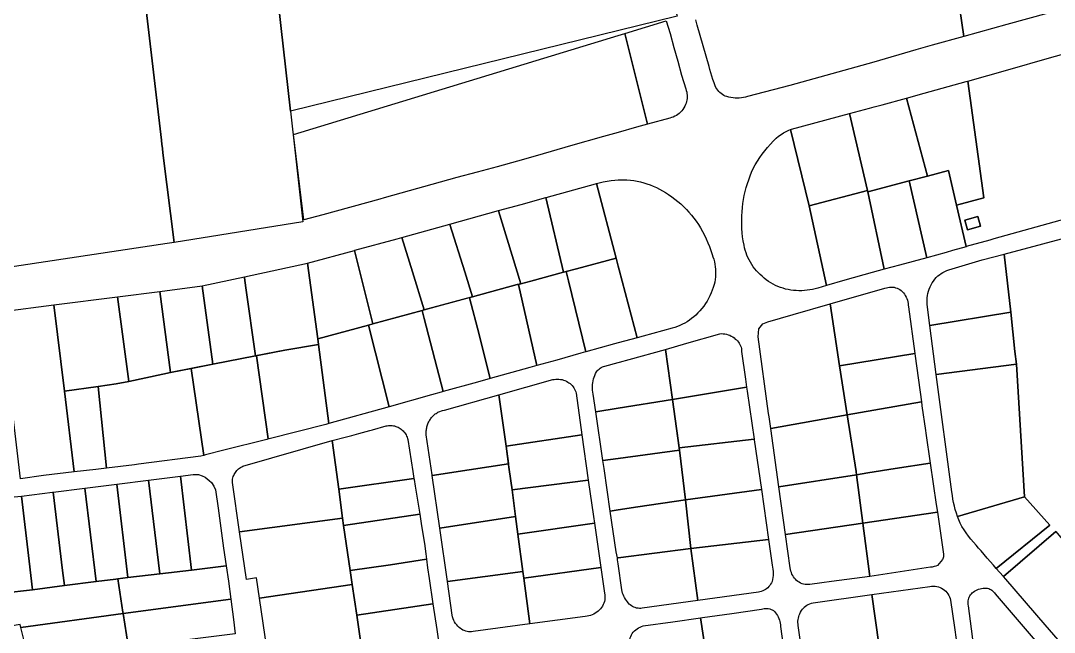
# Model space of a CAD drawing. Header units: metres. Extents: x 3 to 1005126, y 39 to 4383651.
# Drawn here: x 488626.3 to 489110.1, y 4357332.5 to 4357618.9 of the extents above; entities that cross this region are included whole.
import ezdxf

# ---------------------------------------------------------------- set-up
doc = ezdxf.new("R2010")
doc.units = ezdxf.units.M
doc.header["$MEASUREMENT"] = 0
doc.layers.add('TM_Llucmajor', color=7, linetype='Continuous')

msp = doc.modelspace()

# ---------------------------------------------------------------- linework, layer by layer
at = {"layer": 'TM_Llucmajor', "linetype": 'Continuous', "flags": 128}
for points in [[(488712.58, 4358006.63), (488723.26, 4357840.33), (488661.51, 4357839.55), (488675.29, 4357709.65), (488675.33, 4357709.28), (488677.43, 4357689.09), (488692.24, 4357562.92), (488692.48, 4357560.89), (488692.67, 4357559.23), (488692.73, 4357558.74), (488693.09, 4357555.8), (488698.15, 4357515.11), (488694.94, 4357514.62), (488558.05, 4357493.91)], [(489061.74, 4357652.29), (489067.67, 4357611.46), (489067.67, 4357611.46), (489052.97, 4357607.39), (489045.22, 4357605.3), (489025.63, 4357599.54), (489005.96, 4357593.99), (488986.24, 4357588.62), (488966.48, 4357583.42), (488965.54, 4357583.14), (488964.58, 4357582.92), (488963.63, 4357582.76), (488962.64, 4357582.66), (488961.66, 4357582.62), (488960.68, 4357582.64), (488959.7, 4357582.73), (488958.73, 4357582.87), (488957.77, 4357583.07), (488956.83, 4357583.34), (488956.1, 4357583.6), (488955.41, 4357583.93), (488954.76, 4357584.32), (488954.13, 4357584.74), (488953.56, 4357585.24), (488953.03, 4357585.79), (488952.53, 4357586.39), (488952.1, 4357587.02), (488951.71, 4357587.67), (488951.41, 4357588.37), (488950.86, 4357589.86), (488950.33, 4357591.37), (488949.83, 4357592.89), (488949.36, 4357594.42), (488948.93, 4357595.97), (488948.54, 4357597.52), (488943, 4357616.83), (488942.31, 4357619.25)], [(489110.8, 4357379.67), (489086.29, 4357358.61), (489086.29, 4357358.61), (489084.45, 4357360.63), (489082.9, 4357362.38), (489108, 4357382.74), (489096.13, 4357395.95), (489092.42, 4357458.1), (489091.65, 4357464.07), (489089.64, 4357482.37), (489086.58, 4357509.57), (489122.86, 4357519.2)], [(488618.2, 4357395.44), (488626.67, 4357396.31), (488630.32, 4357365.78), (488631.93, 4357352.5), (488618.06, 4357350.84)], [(489027.94, 4357326.96), (489024.65, 4357350.27), (489051.83, 4357354.01), (489052.63, 4357354.13), (489053.43, 4357354.17), (489054.24, 4357354.13), (489055.04, 4357354.02), (489055.83, 4357353.82), (489056.59, 4357353.55), (489057.32, 4357353.21), (489058.02, 4357352.8), (489058.67, 4357352.32), (489059.27, 4357351.79), (489059.8, 4357351.17), (489060.3, 4357350.53), (489060.72, 4357349.84), (489061.07, 4357349.12), (489061.34, 4357348.36), (489061.54, 4357347.59), (489063.3, 4357334.79), (489068.75, 4357295.43)], [(489072.77, 4357323.29), (489071.32, 4357334.1), (489069.87, 4357344.92), (489069.75, 4357345.52), (489069.7, 4357346.12), (489069.7, 4357346.72), (489069.75, 4357347.32), (489069.87, 4357347.9), (489070.05, 4357348.49), (489070.27, 4357349.04), (489070.55, 4357349.57), (489070.87, 4357350.09), (489071.25, 4357350.54), (489071.67, 4357350.99), (489072.13, 4357351.37), (489072.7, 4357351.77), (489073.32, 4357352.14), (489073.96, 4357352.46), (489074.6, 4357352.73), (489075.29, 4357352.94), (489075.99, 4357353.1), (489076.69, 4357353.2), (489077.4, 4357353.24), (489078.1, 4357353.24), (489078.82, 4357353.17), (489079.36, 4357353.02), (489079.87, 4357352.79), (489080.37, 4357352.52), (489080.85, 4357352.22), (489081.27, 4357351.86), (489081.67, 4357351.47), (489082.05, 4357351.04), (489082.37, 4357350.59), (489103.03, 4357326.57)], [(488948.03, 4357315.76), (488944.49, 4357339.3), (488945.38, 4357339.42), (488959.2, 4357341.41), (488973.03, 4357343.42), (488973.65, 4357343.59), (488974.28, 4357343.7), (488974.94, 4357343.75), (488975.59, 4357343.73), (488976.23, 4357343.65), (488976.88, 4357343.5), (488977.5, 4357343.3), (488978.09, 4357343.03), (488978.66, 4357342.71), (488979.18, 4357342.33), (488979.66, 4357341.72), (488980.1, 4357341.09), (488980.51, 4357340.42), (488980.85, 4357339.73), (488981.16, 4357339.01), (488981.4, 4357338.29), (488981.6, 4357337.53), (488981.76, 4357336.77), (488981.85, 4357336), (488981.9, 4357335.23), (488983.97, 4357320.53)]]:
    msp.add_lwpolyline(points, dxfattribs=at)
for points in [[(488729.58, 4357783.06), (488728.63, 4357791.53), (488866.44, 4357854.49), (488867.09, 4357854.79), (488869.66, 4357835.48), (488878.17, 4357806.95), (488878.71, 4357805.16), (488927.81, 4357641.68), (488928.16, 4357640.5), (488930.66, 4357632.22), (488930.85, 4357631.52), (488933.29, 4357622.05), (488933.4, 4357621.64), (488933.55, 4357621.04), (488752.57, 4357576.49), (488748.11, 4357616.57), (488742.91, 4357663.28), (488729.58, 4357783.06)], [(488675.33, 4357709.28), (488675.29, 4357709.65), (488661.51, 4357839.55), (488723.26, 4357840.33), (488728.45, 4357793.14), (488728.63, 4357791.53), (488729.58, 4357783.06), (488742.91, 4357663.28), (488748.11, 4357616.57), (488752.57, 4357576.49), (488754.74, 4357557.06), (488758.35, 4357524.7), (488698.15, 4357515.11), (488693.09, 4357555.8), (488692.73, 4357558.74), (488692.67, 4357559.23), (488692.48, 4357560.89), (488692.24, 4357562.92), (488677.43, 4357689.09), (488675.33, 4357709.28)], [(489116.85, 4357625.13), (489087.83, 4357617.06), (489067.67, 4357611.46), (489061.74, 4357652.29), (489110.6, 4357665.63), (489116.85, 4357625.13)], [(488919.69, 4357570.42), (488909.01, 4357612.9), (488928.42, 4357618.83), (488930.27, 4357612.93), (488932.03, 4357606.42), (488933.83, 4357599.91), (488935.67, 4357593.42), (488937.57, 4357586.94), (488937.83, 4357586.23), (488938.03, 4357585.5), (488938.16, 4357584.75), (488938.24, 4357584), (488938.26, 4357583.25), (488938.21, 4357582.49), (488938.13, 4357581.74), (488937.96, 4357581.01), (488937.74, 4357580.29), (488937.47, 4357579.59), (488937.13, 4357578.81), (488936.71, 4357578.09), (488936.26, 4357577.37), (488935.75, 4357576.71), (488935.18, 4357576.09), (488934.56, 4357575.52), (488933.9, 4357575), (488933.2, 4357574.54), (488932.46, 4357574.13), (488931.69, 4357573.79), (488930.9, 4357573.51), (488930.09, 4357573.29), (488919.69, 4357570.42)], [(488758.78, 4357525.61), (488754, 4357565.62), (488905.97, 4357611.97), (488909.01, 4357612.9), (488919.69, 4357570.42), (488914.59, 4357569.01), (488905.97, 4357566.59), (488899.11, 4357564.66), (488883.64, 4357560.24), (488868.2, 4357555.76), (488858.81, 4357553.1), (488849.4, 4357550.51), (488839.97, 4357547.97), (488830.5, 4357545.51), (488796.41, 4357535.89), (488794.46, 4357535.32), (488767.76, 4357528.01), (488758.78, 4357525.61)], [(489077.09, 4357536), (489069.55, 4357590.61), (489088.33, 4357595.9), (489107.85, 4357601.5), (489117.34, 4357604.19), (489120.55, 4357578.24), (489120.98, 4357574.73), (489126.61, 4357529.2), (489081.76, 4357516.76), (489079.82, 4357516.22), (489068.76, 4357513.14), (489064.27, 4357532.53), (489077.09, 4357536)], [(489064.27, 4357532.53), (489060.53, 4357548.73), (489050.73, 4357546.14), (489040.91, 4357582.67), (489049.16, 4357584.93), (489068.76, 4357590.39), (489069.55, 4357590.61), (489077.09, 4357536), (489064.27, 4357532.53)], [(489022.68, 4357539.38), (489014.17, 4357575.43), (489023.56, 4357577.94), (489025.7, 4357578.53), (489029.51, 4357579.56), (489040.91, 4357582.67), (489050.73, 4357546.14), (489042.09, 4357543.85), (489022.84, 4357538.76), (489022.68, 4357539.38)], [(488986.68, 4357567.98), (488987.07, 4357568.14), (489014.17, 4357575.43), (489022.68, 4357539.38), (488995.34, 4357532.14), (488986.68, 4357567.98)], [(489003.47, 4357494.91), (488999.41, 4357493.72), (488998.17, 4357493.37), (488996.92, 4357493.09), (488995.66, 4357492.84), (488994.4, 4357492.67), (488993.12, 4357492.54), (488991.85, 4357492.49), (488990.55, 4357492.49), (488989.28, 4357492.54), (488988.03, 4357492.63), (488986.78, 4357492.77), (488985.54, 4357493), (488984.31, 4357493.27), (488983.1, 4357493.62), (488981.9, 4357494.02), (488980.73, 4357494.47), (488979.58, 4357494.99), (488978.46, 4357495.56), (488977.37, 4357496.19), (488976.31, 4357496.86), (488975.28, 4357497.6), (488974.3, 4357498.39), (488973.36, 4357499.22), (488972.44, 4357500.03), (488971.56, 4357500.89), (488970.73, 4357501.8), (488969.93, 4357502.74), (488969.18, 4357503.72), (488968.48, 4357504.74), (488967.86, 4357505.79), (488967.26, 4357506.87), (488966.71, 4357507.97), (488966.23, 4357509.12), (488965.8, 4357510.26), (488965.41, 4357511.44), (488965.11, 4357512.63), (488964.86, 4357513.83), (488964.5, 4357515.76), (488964.21, 4357517.7), (488964.01, 4357519.64), (488963.86, 4357521.62), (488963.77, 4357523.57), (488963.76, 4357525.53), (488963.8, 4357527.49), (488963.91, 4357529.44), (488964.08, 4357531.4), (488964.33, 4357533.34), (488964.63, 4357535.23), (488964.98, 4357537.1), (488965.41, 4357538.94), (488965.9, 4357540.79), (488966.44, 4357542.62), (488967.04, 4357544.42), (488967.71, 4357546.22), (488968.43, 4357547.97), (488969.2, 4357549.72), (488970.04, 4357551.42), (488971.1, 4357553.12), (488972.21, 4357554.77), (488973.37, 4357556.42), (488974.58, 4357558), (488975.86, 4357559.54), (488977.17, 4357561.06), (488978.53, 4357562.53), (488979.94, 4357563.94), (488981.03, 4357564.82), (488982.16, 4357565.62), (488983.33, 4357566.34), (488984.54, 4357567.02), (488985.78, 4357567.62), (488986.68, 4357567.98), (488995.34, 4357532.14), (489003.47, 4357494.91)], [(489050.4, 4357507.8), (489042.09, 4357543.85), (489050.73, 4357546.14), (489060.53, 4357548.73), (489064.27, 4357532.53), (489068.76, 4357513.14), (489068.79, 4357513.03), (489062.46, 4357511.34), (489059.47, 4357510.34), (489050.4, 4357507.8)], [(488904.96, 4357507.75), (488895.76, 4357542.68), (488897.09, 4357543.03), (488898.93, 4357543.45), (488900.76, 4357543.79), (488902.61, 4357544.06), (488904.47, 4357544.26), (488905.97, 4357544.36), (488906.34, 4357544.39), (488908.21, 4357544.45), (488910.08, 4357544.43), (488911.67, 4357544.29), (488913.24, 4357544.06), (488914.81, 4357543.79), (488916.36, 4357543.44), (488917.9, 4357543.03), (488919.41, 4357542.56), (488920.91, 4357542.03), (488922.4, 4357541.44), (488923.85, 4357540.79), (488925.28, 4357540.09), (488926.67, 4357539.31), (488928.03, 4357538.49), (488929.55, 4357537.51), (488931.04, 4357536.47), (488932.49, 4357535.4), (488933.9, 4357534.26), (488935.26, 4357533.09), (488936.58, 4357531.85), (488937.86, 4357530.56), (488939.09, 4357529.24), (488940.27, 4357527.87), (488941.4, 4357526.46), (488942.48, 4357525.01), (488943.51, 4357523.52), (488944.53, 4357521.89), (488945.48, 4357520.2), (488946.37, 4357518.49), (488947.2, 4357516.74), (488947.97, 4357514.96), (488948.68, 4357513.15), (488949.33, 4357511.32), (488949.89, 4357509.47), (488950.3, 4357508.35), (488950.66, 4357507.21), (488950.96, 4357506.05), (488951.19, 4357504.89), (488951.37, 4357503.7), (488951.49, 4357502.51), (488951.55, 4357501.31), (488951.54, 4357500.12), (488951.48, 4357498.92), (488951.35, 4357497.73), (488951.17, 4357496.55), (488950.91, 4357495.39), (488950.49, 4357494.04), (488950.01, 4357492.71), (488949.47, 4357491.41), (488948.88, 4357490.13), (488948.23, 4357488.89), (488947.53, 4357487.66), (488946.78, 4357486.47), (488945.98, 4357485.31), (488945.13, 4357484.17), (488944.24, 4357483.1), (488943.29, 4357482.05), (488942.31, 4357481.04), (488941.34, 4357480.2), (488940.34, 4357479.41), (488939.3, 4357478.67), (488938.23, 4357477.97), (488937.13, 4357477.33), (488935.99, 4357476.74), (488934.83, 4357476.2), (488933.65, 4357475.71), (488932.44, 4357475.29), (488931.21, 4357474.91), (488917.69, 4357471.27), (488914.78, 4357470.48), (488906.39, 4357502.31), (488905.97, 4357503.91), (488904.96, 4357507.75)], [(489030.48, 4357502.57), (489022.84, 4357538.76), (489042.09, 4357543.85), (489050.4, 4357507.8), (489037.58, 4357504.49), (489030.48, 4357502.57)], [(488880.39, 4357501.1), (488872.1, 4357536.08), (488872.26, 4357536.12), (488895.28, 4357542.55), (488895.76, 4357542.68), (488904.96, 4357507.75), (488886.53, 4357502.77), (488881.68, 4357501.45), (488880.39, 4357501.1)], [(489003.47, 4357494.91), (488995.34, 4357532.14), (489022.68, 4357539.38), (489022.84, 4357538.76), (489030.48, 4357502.57), (489024.83, 4357501.04), (489012.08, 4357497.44), (489003.47, 4357494.91)], [(488860.6, 4357532.84), (488872.1, 4357536.08), (488880.39, 4357501.1), (488865.09, 4357496.97), (488860.42, 4357495.76), (488849.95, 4357529.83), (488849.91, 4357529.98), (488860.6, 4357532.84)], [(488849.95, 4357529.83), (488860.42, 4357495.76), (488858.76, 4357495.31), (488837.85, 4357489.63), (488834.2, 4357501.25), (488827.2, 4357523.55), (488827.17, 4357523.65), (488849.91, 4357529.98), (488849.95, 4357529.83)], [(489074.34, 4357527.19), (489068.18, 4357525.52), (489069.4, 4357520.99), (489075.56, 4357522.66), (489074.34, 4357527.19)], [(489074.34, 4357527.19), (489075.56, 4357522.66), (489069.4, 4357520.99), (489068.18, 4357525.52), (489074.34, 4357527.19)], [(488827.2, 4357523.55), (488834.2, 4357501.25), (488837.85, 4357489.63), (488837.17, 4357489.45), (488815.23, 4357483.49), (488809.66, 4357501.34), (488804.65, 4357517.37), (488804.65, 4357517.38), (488827.17, 4357523.65), (488827.2, 4357523.55)], [(488814.24, 4357483.21), (488791.16, 4357476.97), (488782.57, 4357511.36), (488782.71, 4357511.4), (488802.58, 4357516.81), (488804.65, 4357517.38), (488809.66, 4357501.34), (488815.23, 4357483.49), (488814.24, 4357483.21)], [(488765.33, 4357469.99), (488760.5, 4357505.39), (488782.57, 4357511.36), (488791.16, 4357476.97), (488789.08, 4357476.41), (488765.33, 4357469.99)], [(489051.83, 4357476.12), (489050.56, 4357486.02), (489050.5, 4357487.06), (489050.5, 4357488.12), (489050.58, 4357489.16), (489050.71, 4357490.2), (489050.92, 4357491.24), (489051.2, 4357492.24), (489051.53, 4357493.24), (489051.93, 4357494.23), (489052.4, 4357495.17), (489052.92, 4357496.09), (489053.49, 4357496.97), (489054.12, 4357497.82), (489054.8, 4357498.62), (489055.55, 4357499.37), (489056.32, 4357499.97), (489057.12, 4357500.53), (489057.96, 4357501.03), (489058.83, 4357501.47), (489059.72, 4357501.89), (489060.65, 4357502.23), (489076.35, 4357506.86), (489086.58, 4357509.57), (489089.64, 4357482.37), (489051.83, 4357476.12)], [(488731.13, 4357498.47), (488731.04, 4357499.05), (488760.5, 4357505.39), (488765.33, 4357469.99), (488765.71, 4357467.24), (488749.93, 4357464.58), (488736.21, 4357461.92), (488731.78, 4357493.79), (488731.13, 4357498.47)], [(488882.72, 4357497.15), (488881.68, 4357501.45), (488886.53, 4357502.77), (488904.96, 4357507.75), (488905.97, 4357503.91), (488906.39, 4357502.31), (488914.78, 4357470.48), (488905.97, 4357468.08), (488904.18, 4357467.59), (488890.79, 4357463.86), (488882.72, 4357497.15)], [(488865.09, 4357496.97), (488880.39, 4357501.1), (488881.68, 4357501.45), (488882.72, 4357497.15), (488890.79, 4357463.86), (488890.69, 4357463.83), (488888.46, 4357463.2), (488877.21, 4357460.03), (488867.95, 4357457.45), (488859.26, 4357495.39), (488859.24, 4357495.44), (488860.42, 4357495.76), (488865.09, 4357496.97)], [(488696.43, 4357454.14), (488691.43, 4357492.17), (488711.32, 4357494.81), (488716.26, 4357458.02), (488696.43, 4357454.14)], [(488716.26, 4357458.02), (488711.32, 4357494.81), (488731.04, 4357499.05), (488731.13, 4357498.47), (488731.78, 4357493.79), (488736.21, 4357461.92), (488716.26, 4357458.02)], [(488858.76, 4357495.31), (488859.24, 4357495.44), (488859.26, 4357495.39), (488867.95, 4357457.45), (488864.59, 4357456.51), (488846.07, 4357451.36), (488841.82, 4357468.11), (488840.83, 4357472.02), (488836.46, 4357489.22), (488836.45, 4357489.25), (488837.17, 4357489.45), (488837.85, 4357489.63), (488858.76, 4357495.31)], [(488676.89, 4357449.95), (488671.6, 4357489.54), (488691.43, 4357492.17), (488696.43, 4357454.14), (488692.86, 4357453.38), (488676.89, 4357449.95)], [(489009.61, 4357457.36), (489005.12, 4357486.31), (489030.78, 4357493.62), (489031.46, 4357493.87), (489032.16, 4357494.04), (489032.88, 4357494.16), (489033.62, 4357494.2), (489034.35, 4357494.17), (489035.06, 4357494.07), (489035.78, 4357493.9), (489036.47, 4357493.66), (489037.12, 4357493.36), (489037.76, 4357492.99), (489038.35, 4357492.56), (489038.88, 4357492.09), (489039.41, 4357491.49), (489039.88, 4357490.86), (489040.3, 4357490.2), (489040.67, 4357489.52), (489041.01, 4357488.79), (489041.28, 4357488.04), (489041.47, 4357487.27), (489041.64, 4357486.52), (489041.72, 4357485.73), (489041.77, 4357484.94), (489044.74, 4357463.1), (489009.61, 4357457.36)], [(488626.2, 4357404.41), (488617.35, 4357480.06), (488618.06, 4357482.81), (488641.87, 4357485.8), (488646.79, 4357445.5), (488651.41, 4357407.65), (488637.01, 4357405.99), (488626.2, 4357404.41)], [(488646.79, 4357445.5), (488641.87, 4357485.8), (488671.6, 4357489.54), (488676.89, 4357449.95), (488671.05, 4357448.93), (488662.57, 4357447.68), (488646.79, 4357445.5)], [(488836.46, 4357489.22), (488840.83, 4357472.02), (488841.82, 4357468.11), (488846.07, 4357451.36), (488840.08, 4357449.69), (488824.13, 4357445.24), (488815.18, 4357479.51), (488814.24, 4357483.21), (488815.23, 4357483.49), (488836.45, 4357489.25), (488836.46, 4357489.22)], [(488977.38, 4357428.04), (488976.56, 4357433.41), (488976.33, 4357434.94), (488971.5, 4357470.84), (488971.82, 4357474.66), (488973.69, 4357476.94), (488976, 4357477.95), (488987.92, 4357481.4), (489005.12, 4357486.31), (489009.61, 4357457.36), (489013.16, 4357434.41), (489013.07, 4357434.39), (488977.38, 4357428.04)], [(488798.77, 4357438.17), (488789.08, 4357476.41), (488791.16, 4357476.97), (488814.24, 4357483.21), (488815.18, 4357479.51), (488824.13, 4357445.24), (488823.15, 4357444.97), (488818.63, 4357443.71), (488798.77, 4357438.17)], [(489054.75, 4357453.27), (489051.83, 4357476.12), (489089.64, 4357482.37), (489091.65, 4357464.07), (489092.42, 4357458.1), (489054.75, 4357453.27)], [(488765.71, 4357467.24), (488765.33, 4357469.99), (488789.08, 4357476.41), (488798.77, 4357438.17), (488770.49, 4357430.29), (488765.71, 4357467.24)], [(488931.34, 4357441.59), (488928.08, 4357465.02), (488938.13, 4357467.99), (488953.59, 4357472.34), (488954.37, 4357472.39), (488955.16, 4357472.36), (488955.94, 4357472.27), (488956.71, 4357472.11), (488957.46, 4357471.89), (488958.19, 4357471.59), (488958.89, 4357471.23), (488959.56, 4357470.82), (488960.19, 4357470.35), (488960.78, 4357469.83), (488961.3, 4357469.41), (488961.78, 4357468.94), (488962.21, 4357468.44), (488962.61, 4357467.89), (488962.94, 4357467.31), (488963.21, 4357466.7), (488963.44, 4357466.07), (488963.61, 4357465.42), (488963.71, 4357464.76), (488963.75, 4357464.09), (488965.53, 4357451.12), (488966.04, 4357447.25), (488931.34, 4357441.59)], [(488742.23, 4357423.07), (488736.74, 4357462.02), (488737.16, 4357462.1), (488749.93, 4357464.58), (488765.71, 4357467.24), (488770.49, 4357430.29), (488769.1, 4357429.9), (488742.64, 4357423.18), (488742.23, 4357423.07)], [(488706.86, 4357456.18), (488716.26, 4357458.02), (488736.21, 4357461.92), (488736.74, 4357462.02), (488742.23, 4357423.07), (488741.51, 4357422.89), (488721.37, 4357417.77), (488712.77, 4357415.58), (488712.01, 4357415.39), (488706.09, 4357456.03), (488706.86, 4357456.18)], [(488895.5, 4357435.74), (488894.29, 4357444.09), (488894.13, 4357444.96), (488894, 4357445.84), (488893.93, 4357446.73), (488893.91, 4357447.62), (488893.97, 4357448.51), (488894.07, 4357449.4), (488894.23, 4357450.29), (488894.43, 4357451.15), (488894.7, 4357452), (488895.01, 4357452.84), (488895.38, 4357453.65), (488895.79, 4357454.44), (488896.14, 4357454.94), (488896.55, 4357455.4), (488896.99, 4357455.82), (488897.48, 4357456.19), (488898, 4357456.51), (488898.55, 4357456.79), (488899.13, 4357456.99), (488899.71, 4357457.14), (488905.97, 4357458.88), (488906.6, 4357459.05), (488911.05, 4357460.29), (488928.08, 4357465.02), (488931.34, 4357441.59), (488905.97, 4357437.45), (488895.5, 4357435.74)], [(489009.61, 4357457.36), (489044.74, 4357463.1), (489044.92, 4357461.77), (489047.89, 4357440.38), (489013.16, 4357434.41), (489009.61, 4357457.36)], [(489064.79, 4357386.77), (489064.23, 4357388.36), (489063.73, 4357389.99), (489063.29, 4357391.62), (489062.92, 4357393.27), (489062.6, 4357394.94), (489062.35, 4357396.62), (489062.16, 4357398.3), (489054.75, 4357453.27), (489092.42, 4357458.1), (489096.13, 4357395.95), (489064.79, 4357386.77)], [(488676.89, 4357449.95), (488692.86, 4357453.38), (488696.43, 4357454.14), (488706.09, 4357456.03), (488712.01, 4357415.39), (488710.7, 4357415.06), (488681.47, 4357411.24), (488679.55, 4357410.99), (488666.47, 4357409.41), (488662.57, 4357447.68), (488671.05, 4357448.93), (488676.89, 4357449.95)], [(488646.79, 4357445.5), (488662.57, 4357447.68), (488666.47, 4357409.41), (488661.51, 4357408.81), (488651.41, 4357407.65), (488646.79, 4357445.5)], [(488853.53, 4357419.71), (488850.08, 4357443.8), (488875.33, 4357450.84), (488876.04, 4357450.97), (488876.77, 4357451.07), (488877.5, 4357451.1), (488878.23, 4357451.07), (488878.96, 4357450.97), (488879.68, 4357450.84), (488880.38, 4357450.64), (488881.07, 4357450.37), (488881.73, 4357450.09), (488882.37, 4357449.72), (488882.94, 4357449.37), (488883.48, 4357448.96), (488883.98, 4357448.52), (488884.45, 4357448.03), (488884.87, 4357447.51), (488885.25, 4357446.96), (488885.58, 4357446.37), (488885.86, 4357445.76), (488886.08, 4357445.13), (488886.26, 4357444.47), (488889, 4357424.96), (488853.53, 4357419.71)], [(488934.47, 4357418.99), (488931.34, 4357441.59), (488966.04, 4357447.25), (488966.29, 4357445.44), (488969.55, 4357422.93), (488934.47, 4357418.99)], [(488818.89, 4357405.9), (488818.87, 4357406.04), (488818.86, 4357406.13), (488818.84, 4357406.27), (488816.17, 4357424.94), (488816.13, 4357425.43), (488816.12, 4357425.56), (488816.11, 4357425.91), (488816.12, 4357426.4), (488816.15, 4357426.88), (488816.19, 4357427.37), (488816.26, 4357427.85), (488816.35, 4357428.32), (488816.46, 4357428.8), (488816.6, 4357429.26), (488816.75, 4357429.72), (488816.92, 4357430.18), (488817.11, 4357430.62), (488817.32, 4357431.06), (488817.55, 4357431.49), (488817.8, 4357431.9), (488818.07, 4357432.31), (488818.35, 4357432.7), (488818.65, 4357433.08), (488818.97, 4357433.45), (488819.3, 4357433.8), (488819.65, 4357434.14), (488820.01, 4357434.47), (488820.39, 4357434.77), (488820.78, 4357435.06), (488821.18, 4357435.33), (488821.59, 4357435.59), (488822.01, 4357435.83), (488823.7, 4357436.32), (488824.67, 4357436.6), (488850.06, 4357443.79), (488850.08, 4357443.8), (488853.53, 4357419.71), (488854.63, 4357411.51), (488854.65, 4357411.41), (488854.66, 4357411.37), (488836.29, 4357408.56), (488818.89, 4357405.9)], [(488898.81, 4357412.94), (488895.5, 4357435.74), (488905.97, 4357437.45), (488931.34, 4357441.59), (488934.64, 4357417.8), (488905.97, 4357413.91), (488898.81, 4357412.94)], [(489017.48, 4357406.32), (489017.29, 4357407.79), (489013.16, 4357434.41), (489047.89, 4357440.38), (489048.12, 4357438.7), (489048.13, 4357438.62), (489049.77, 4357427.03), (489049.95, 4357425.82), (489051.99, 4357411.77), (489035.53, 4357409.17), (489022.84, 4357407.16), (489017.48, 4357406.32)], [(488981.21, 4357400.58), (488977.39, 4357427.96), (488977.38, 4357428.04), (489013.07, 4357434.39), (489013.16, 4357434.41), (489017.29, 4357407.79), (489017.48, 4357406.32), (488981.21, 4357400.58)], [(488775.18, 4357399.62), (488772.13, 4357422.31), (488778.19, 4357423.89), (488781.36, 4357424.74), (488784.61, 4357425.61), (488789.82, 4357427.05), (488791.01, 4357427.38), (488797.4, 4357429.21), (488797.86, 4357429.29), (488798.44, 4357429.37), (488799.02, 4357429.4), (488799.61, 4357429.4), (488800.19, 4357429.35), (488800.76, 4357429.26), (488801.33, 4357429.14), (488801.89, 4357428.97), (488802.44, 4357428.77), (488802.97, 4357428.53), (488803.48, 4357428.26), (488803.98, 4357427.95), (488804.45, 4357427.61), (488804.9, 4357427.23), (488805.32, 4357426.83), (488805.71, 4357426.4), (488806.07, 4357425.94), (488806.4, 4357425.46), (488806.69, 4357424.96), (488806.95, 4357424.43), (488807.18, 4357423.9), (488807.36, 4357423.34), (488807.51, 4357422.78), (488809.89, 4357407.89), (488810.41, 4357404.59), (488775.18, 4357399.62)], [(488728.76, 4357379.57), (488725.43, 4357402.73), (488725.43, 4357403.19), (488725.47, 4357403.76), (488725.55, 4357404.32), (488725.67, 4357404.87), (488725.83, 4357405.42), (488726.02, 4357405.95), (488726.25, 4357406.47), (488726.52, 4357406.97), (488726.83, 4357407.44), (488727.16, 4357407.9), (488727.53, 4357408.33), (488727.93, 4357408.74), (488728.35, 4357409.11), (488728.8, 4357409.46), (488729.27, 4357409.77), (488729.77, 4357410.05), (488730.28, 4357410.29), (488772.13, 4357422.31), (488775.18, 4357399.62), (488777, 4357386.03), (488728.76, 4357379.57)], [(488855.01, 4357408.76), (488853.53, 4357419.71), (488889, 4357424.96), (488891.99, 4357403.74), (488856.3, 4357399.25), (488855.01, 4357408.76)], [(488969.55, 4357422.93), (488969.59, 4357422.6), (488972.97, 4357399.39), (488937.41, 4357394.5), (488934.64, 4357417.8), (488934.47, 4357418.99), (488969.55, 4357422.93)], [(488898.81, 4357412.94), (488905.97, 4357413.91), (488934.64, 4357417.8), (488937.41, 4357394.5), (488915.21, 4357391.36), (488905.97, 4357389.91), (488902.26, 4357389.33), (488899.37, 4357409.17), (488898.81, 4357412.94)], [(488854.66, 4357411.37), (488854.71, 4357410.98), (488855.01, 4357408.76), (488856.3, 4357399.25), (488857.87, 4357386.76), (488822.44, 4357381.37), (488818.89, 4357405.9), (488836.29, 4357408.56), (488854.66, 4357411.37)], [(489020.46, 4357383.57), (489017.48, 4357406.32), (489022.84, 4357407.16), (489035.53, 4357409.17), (489051.99, 4357411.77), (489054.82, 4357392.32), (489055.34, 4357388.82), (489020.46, 4357383.57)], [(488676.56, 4357358.14), (488671.32, 4357401.91), (488686.2, 4357403.78), (488691.45, 4357359.92), (488676.56, 4357358.14)], [(488691.45, 4357359.92), (488686.2, 4357403.78), (488701.08, 4357405.65), (488706.34, 4357361.71), (488691.45, 4357359.92)], [(488706.34, 4357361.71), (488701.08, 4357405.65), (488707.13, 4357406.41), (488709.52, 4357406.41), (488711.27, 4357405.86), (488712.65, 4357405.21), (488714.58, 4357403.65), (488715.59, 4357402.64), (488716.78, 4357400.98), (488717.52, 4357399.23), (488718.77, 4357390.66), (488721.26, 4357371.94), (488722.48, 4357363.64), (488706.34, 4357361.71)], [(488777, 4357386.03), (488775.18, 4357399.62), (488810.41, 4357404.59), (488810.49, 4357404.09), (488810.99, 4357400.97), (488813.09, 4357387.84), (488777.47, 4357382.55), (488777, 4357386.03)], [(488857.87, 4357386.76), (488856.3, 4357399.25), (488891.99, 4357403.74), (488894.37, 4357386.81), (488894.82, 4357383.67), (488859.07, 4357378.53), (488857.87, 4357386.76)], [(488984.32, 4357378.29), (488981.21, 4357400.58), (489017.48, 4357406.32), (489020.46, 4357383.57), (488984.32, 4357378.29)], [(488631.93, 4357352.5), (488630.32, 4357365.78), (488626.67, 4357396.31), (488641.22, 4357398.14), (488641.55, 4357398.18), (488645.94, 4357361.49), (488646.79, 4357354.4), (488631.93, 4357352.5)], [(488646.79, 4357354.4), (488645.94, 4357361.49), (488641.55, 4357398.18), (488656.43, 4357400.05), (488661.66, 4357356.36), (488646.79, 4357354.4)], [(488661.66, 4357356.36), (488656.43, 4357400.05), (488671.32, 4357401.91), (488676.56, 4357358.14), (488671.82, 4357357.57), (488670.8, 4357357.45), (488661.66, 4357356.36)], [(488940.03, 4357371.71), (488937.41, 4357394.5), (488972.97, 4357399.39), (488976.28, 4357376.03), (488940.03, 4357371.71)], [(488902.26, 4357389.33), (488905.97, 4357389.91), (488915.21, 4357391.36), (488937.41, 4357394.5), (488940.03, 4357371.71), (488905.97, 4357367.44), (488905.63, 4357367.4), (488905.03, 4357370.27), (488902.26, 4357389.33)], [(489082.9, 4357362.38), (489081.55, 4357363.92), (489078.67, 4357367.24), (489075.86, 4357370.62), (489074.62, 4357371.96), (489073.42, 4357373.33), (489072.22, 4357374.73), (489071.07, 4357376.14), (489069.96, 4357377.6), (489068.87, 4357379.07), (489067.83, 4357380.57), (489066.82, 4357382.12), (489066.07, 4357383.63), (489065.4, 4357385.19), (489064.79, 4357386.77), (489096.13, 4357395.95), (489108, 4357382.74), (489082.9, 4357362.38)], [(489023.75, 4357358.69), (489020.46, 4357383.57), (489055.34, 4357388.82), (489058.26, 4357369.19), (489058.27, 4357368.74), (489058.25, 4357368.29), (489058.19, 4357367.84), (489058.09, 4357367.4), (489057.95, 4357366.97), (489057.77, 4357366.56), (489055.35, 4357363.87), (489054.57, 4357363.57), (489053.76, 4357363.32), (489052.95, 4357363.12), (489052.12, 4357362.99), (489023.75, 4357358.69)], [(488738.13, 4357348.55), (488736.75, 4357358.02), (488731.95, 4357357.33), (488728.76, 4357379.57), (488777, 4357386.03), (488777.47, 4357382.55), (488780.57, 4357361.53), (488781.53, 4357354.97), (488738.13, 4357348.55)], [(488780.57, 4357361.53), (488777.47, 4357382.55), (488813.09, 4357387.84), (488813.78, 4357383.55), (488814.38, 4357379.61), (488815.3, 4357374.12), (488815.97, 4357369.31), (488816.25, 4357366.77), (488799.35, 4357364.21), (488780.57, 4357361.53)], [(488826.02, 4357356.3), (488822.44, 4357381.37), (488857.87, 4357386.76), (488859.07, 4357378.53), (488861.4, 4357361), (488826.02, 4357356.3)], [(488861.4, 4357361), (488859.07, 4357378.53), (488894.82, 4357383.67), (488897.81, 4357362.86), (488861.81, 4357357.96), (488861.4, 4357361)], [(489023.75, 4357358.69), (489005.82, 4357356.29), (489001.3, 4357355.67), (488995.7, 4357354.92), (488994.97, 4357354.86), (488994.2, 4357354.87), (488993.47, 4357354.95), (488992.72, 4357355.1), (488992.01, 4357355.32), (488991.3, 4357355.61), (488990.64, 4357355.96), (488990.03, 4357356.37), (488989.42, 4357356.84), (488988.89, 4357357.36), (488988.42, 4357357.93), (488988.02, 4357358.54), (488987.65, 4357359.17), (488987.3, 4357359.84), (488987.03, 4357360.52), (488986.8, 4357361.22), (488986.62, 4357361.93), (488986.49, 4357362.66), (488984.32, 4357378.29), (489020.46, 4357383.57), (489023.75, 4357358.69)], [(489130.04, 4357356.44), (489137.11, 4357347.9), (489116.67, 4357323.03), (489114.42, 4357325.79), (489111.87, 4357328.96), (489105.73, 4357336.1), (489087.4, 4357357.39), (489086.29, 4357358.61), (489110.8, 4357379.67), (489130.04, 4357356.44)], [(488943.28, 4357347.43), (488940.03, 4357371.71), (488976.28, 4357376.03), (488978.01, 4357363.97), (488978.2, 4357363.02), (488978.34, 4357362.06), (488978.44, 4357361.09), (488978.46, 4357360.12), (488978.42, 4357359.15), (488978.33, 4357358.17), (488978.16, 4357357.23), (488977.96, 4357356.29), (488977.66, 4357355.64), (488977.3, 4357355.04), (488976.9, 4357354.46), (488976.44, 4357353.92), (488975.95, 4357353.42), (488975.41, 4357352.97), (488974.84, 4357352.57), (488974.22, 4357352.21), (488973.59, 4357351.91), (488972.92, 4357351.67), (488972.24, 4357351.47), (488971.56, 4357351.35), (488943.28, 4357347.43)], [(488905.97, 4357364.56), (488905.7, 4357366.55), (488905.63, 4357367.4), (488905.97, 4357367.44), (488940.03, 4357371.71), (488943.28, 4357347.43), (488917.25, 4357343.82), (488916.59, 4357343.75), (488915.91, 4357343.74), (488915.25, 4357343.79), (488914.59, 4357343.9), (488913.95, 4357344.09), (488913.33, 4357344.31), (488912.73, 4357344.6), (488912.15, 4357344.95), (488911.61, 4357345.34), (488911.13, 4357345.79), (488910.66, 4357346.29), (488910.26, 4357346.81), (488909.79, 4357347.44), (488909.35, 4357348.1), (488908.96, 4357348.79), (488908.6, 4357349.49), (488908.29, 4357350.21), (488908.01, 4357350.95), (488907.79, 4357351.71), (488907.61, 4357352.49), (488905.97, 4357364.56)], [(488781.53, 4357354.97), (488780.57, 4357361.53), (488799.35, 4357364.21), (488816.25, 4357366.77), (488816.69, 4357362.81), (488817.56, 4357357.67), (488819.28, 4357345.93), (488783.66, 4357340.51), (488781.53, 4357354.97)], [(488674.22, 4357341.96), (488671.82, 4357357.57), (488676.56, 4357358.14), (488691.45, 4357359.92), (488706.34, 4357361.71), (488722.48, 4357363.64), (488723.53, 4357356.45), (488724.64, 4357348.07), (488674.32, 4357341.3), (488674.22, 4357341.96)], [(488864.67, 4357336.47), (488838.05, 4357332.85), (488837.35, 4357332.77), (488836.66, 4357332.77), (488835.96, 4357332.83), (488835.27, 4357332.94), (488834.59, 4357333.11), (488833.93, 4357333.34), (488833.29, 4357333.62), (488832.68, 4357333.95), (488832.1, 4357334.34), (488831.55, 4357334.77), (488830.94, 4357335.36), (488830.38, 4357335.99), (488829.88, 4357336.67), (488829.43, 4357337.39), (488829.04, 4357338.14), (488828.71, 4357338.92), (488828.46, 4357339.73), (488828.27, 4357340.55), (488826.02, 4357356.3), (488861.4, 4357361), (488861.81, 4357357.96), (488864.67, 4357336.47)], [(488864.67, 4357336.47), (488861.81, 4357357.96), (488897.81, 4357362.86), (488899.54, 4357350.83), (488899.69, 4357350.07), (488899.76, 4357349.3), (488899.76, 4357348.53), (488899.68, 4357347.76), (488899.53, 4357347), (488899.31, 4357346.26), (488899.01, 4357345.54), (488898.64, 4357344.86), (488898.21, 4357344.21), (488897.71, 4357343.61), (488897.16, 4357343.01), (488896.55, 4357342.46), (488895.91, 4357341.96), (488895.21, 4357341.51), (488894.51, 4357341.11), (488893.76, 4357340.77), (488892.99, 4357340.47), (488892.21, 4357340.26), (488891.4, 4357340.1), (488890.59, 4357340), (488864.67, 4357336.47)], [(488626.49, 4357334.86), (488626.17, 4357336.15), (488621.58, 4357335.41), (488618.06, 4357350.84), (488631.93, 4357352.5), (488646.79, 4357354.4), (488661.66, 4357356.36), (488670.8, 4357357.45), (488671.82, 4357357.57), (488674.22, 4357341.96), (488674.32, 4357341.3), (488626.49, 4357334.86)], [(488785.83, 4357325.82), (488736.72, 4357319.23), (488736.07, 4357324.19), (488741.56, 4357325.05), (488738.13, 4357348.55), (488781.53, 4357354.97), (488783.66, 4357340.51), (488785.26, 4357329.68), (488785.83, 4357325.82)], [(488992.21, 4357321.62), (488990.23, 4357335.69), (488990.12, 4357336.39), (488990.07, 4357337.09), (488990.08, 4357337.8), (488990.15, 4357338.51), (488990.27, 4357339.21), (488990.46, 4357339.9), (488990.7, 4357340.57), (488990.98, 4357341.22), (488991.3, 4357341.99), (488991.72, 4357342.72), (488992.21, 4357343.41), (488992.77, 4357344.04), (488993, 4357344.26), (488993.59, 4357344.79), (488994.23, 4357345.23), (488994.92, 4357345.62), (488995.64, 4357345.93), (488996.38, 4357346.17), (488997.15, 4357346.34), (489024.65, 4357350.27), (489027.94, 4357326.96), (488992.21, 4357321.62)], [(488676.63, 4357326.38), (488674.32, 4357341.3), (488724.64, 4357348.07), (488725.9, 4357338.47), (488726.76, 4357331.8), (488676.75, 4357325.63), (488676.63, 4357326.38)], [(488785.83, 4357325.82), (488785.26, 4357329.68), (488783.66, 4357340.51), (488819.28, 4357345.93), (488821.05, 4357333.83), (488822.32, 4357325.15), (488786.59, 4357319.72), (488785.83, 4357325.82)], [(488630.24, 4357319.89), (488626.49, 4357334.86), (488674.32, 4357341.3), (488676.63, 4357326.38), (488676.75, 4357325.63), (488630.24, 4357319.89)], [(488913.31, 4357311.16), (488911.17, 4357326.22), (488911.15, 4357326.97), (488911.18, 4357327.72), (488911.27, 4357328.46), (488911.41, 4357329.19), (488911.63, 4357329.92), (488911.88, 4357330.62), (488912.19, 4357331.3), (488912.55, 4357331.96), (488913.03, 4357332.6), (488913.58, 4357333.19), (488914.17, 4357333.73), (488914.81, 4357334.22), (488915.49, 4357334.64), (488916.21, 4357335.01), (488916.95, 4357335.3), (488917.73, 4357335.53), (488931.54, 4357337.46), (488944.49, 4357339.3), (488948.03, 4357315.76), (488913.31, 4357311.16)]]:
    msp.add_lwpolyline(points, close=True, dxfattribs=at)

doc.saveas('drawing.dxf')
